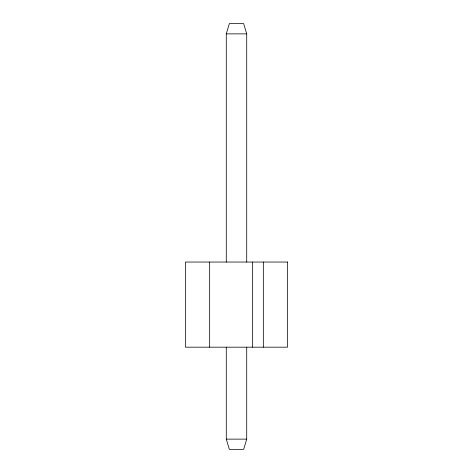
<?xml version="1.0" encoding="UTF-8"?>
<svg xmlns="http://www.w3.org/2000/svg" width="473" height="473" viewBox="0 0 473 473"><rect width="100%" height="100%" fill="white"/><g stroke="black" fill="none" stroke-linecap="round" stroke-linejoin="round"><path stroke-width="0.71" d="M226.283 262.042L226.283 33.867L229.346 23.65L243.654 23.65L246.717 33.867L246.717 262.042M246.717 347.182L246.717 439.133L243.654 449.35L229.346 449.35L226.283 439.133L226.283 347.182M226.283 33.867L246.717 33.867M226.283 439.133L246.717 439.133M263.331 262.042L263.331 347.182M252.405 262.042L252.405 347.182M209.669 262.042L209.669 347.182M287.584 262.042L185.416 262.042L185.416 347.182L287.584 347.182L287.584 262.042"/></g></svg>
